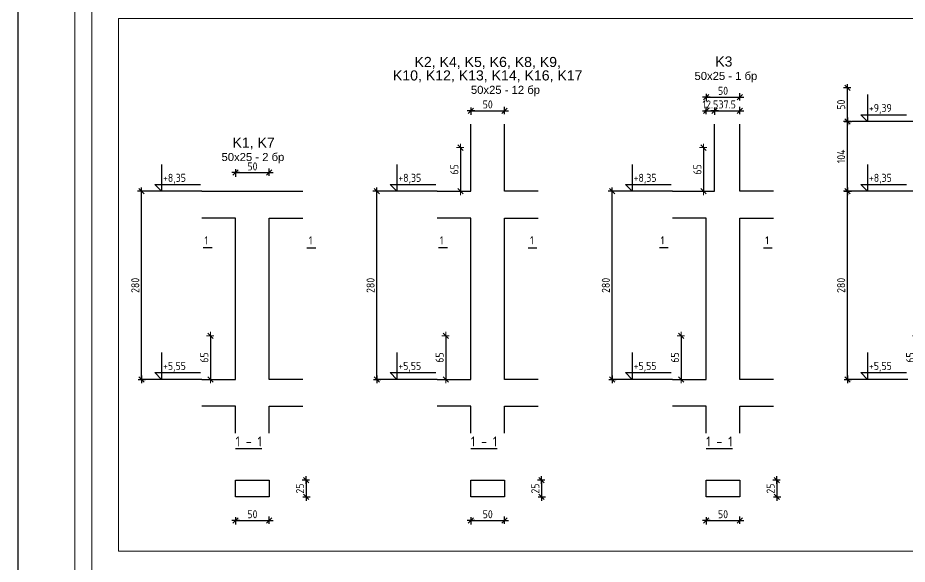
# Model space of a CAD drawing. Header units: millimetres. Extents: x 879 to 91735, y -13728 to 454.
# Drawn here: x 3407 to 4730, y -3769 to -2956 of the extents above; entities that cross this region are included whole.
import ezdxf
from ezdxf.enums import TextEntityAlignment as Align

# ---------------------------------------------------------------- set-up
doc = ezdxf.new("R2010")
doc.units = ezdxf.units.MM
for name, color, linetype, lineweight in [('0_txt', 7, 'Continuous', 18), ('1K_arm_koti', 5, 'Continuous', 20), ('1K_koti_razrezi', 3, 'Continuous', 25), ('1K_text-koloni', 3, 'Continuous', 35), ('TABLICA', 40, 'Continuous', 30)]:
    doc.layers.add(name, color=color, linetype=linetype, lineweight=lineweight)
for name, color, linetype in [('1K_SHA', 134, 'Continuous'), ('KTX', 1, 'Continuous'), ('KTXTXT', 4, 'Continuous')]:
    doc.layers.add(name, color=color, linetype=linetype)
doc.styles.add('DIM', font='romans.shx', dxfattribs={"width": 0.85})
doc.styles.add('Z1', font='ARIAL.TTF')
doc.dimstyles.new('RAZR1', dxfattribs={"dimtxt": 12, "dimasz": 1, "dimexe": 0.3, "dimexo": 0, "dimgap": 0, "dimtad": 0, "dimrnd": 0.1, "dimzin": 14, "dimdsep": 46, "dimtxsty": 'DIM', "dimblk": 'DIM2', "dimcen": 0.09, "dimse1": 1, "dimse2": 1, "dimclrd": 256, "dimclre": 256, "dimclrt": 41, "dimadec": 8, "dimazin": 0, "dimtfac": 2.307692, "dimtix": 1, "dimtmove": 2, "dimatfit": 3, "dimldrblk": 'DIM2', "dimfxl": 0, "dimtvp": 0.769231, "dimtolj": 1, "dimtzin": 14, "dimarcsym": 0})

# ---------------------------------------------------------------- blocks, each defined once
blk = doc.blocks.new('DIM2')
for p, q in [((-5.7, 0), (5.7, 0)), ((4, 4), (-4, -4)), ((0, -5), (0, 6))]:
    blk.add_line(p, q)
blk = doc.blocks.new('*D123')
at = {"layer": '1K_koti_razrezi', "lineweight": -2}
blk.add_line((3732.4, -3704.3), (3780.4, -3704.3), dxfattribs=at)
at = {"layer": 'Defpoints', "color": 0}
for p in [(3731.4, -3669.3), (3781.4, -3669.3), (3781.4, -3704.3)]:
    blk.add_point(p, dxfattribs=at)
at = {"layer": '1K_koti_razrezi', "lineweight": -2, "rotation": 180}
blk.add_blockref('DIM2', (3731.4, -3704.3), dxfattribs=at)
at = {"layer": '1K_koti_razrezi', "lineweight": -2}
blk.add_blockref('DIM2', (3781.4, -3704.3), dxfattribs=at)
at = {"layer": '1K_koti_razrezi', "color": 41, "insert": (3756.4, -3695), "char_height": 12, "attachment_point": 5, "style": 'DIM'}
blk.add_mtext('\\A1;50', dxfattribs=at)
blk = doc.blocks.new('*D124')
at = {"layer": '1K_koti_razrezi', "lineweight": -2}
blk.add_line((3836.4, -3645.3), (3836.4, -3668.3), dxfattribs=at)
at = {"layer": 'Defpoints', "color": 0}
for p in [(3781.4, -3644.3), (3781.4, -3669.3), (3836.4, -3669.3)]:
    blk.add_point(p, dxfattribs=at)
at = {"layer": '1K_koti_razrezi', "lineweight": -2}
for p, rotation in [((3836.4, -3644.3), 90), ((3836.4, -3669.3), 270)]:
    blk.add_blockref('DIM2', p, dxfattribs=dict(at, rotation=rotation))
at = {"layer": '1K_koti_razrezi', "color": 41, "insert": (3827.1, -3656.8), "char_height": 12, "attachment_point": 5, "rotation": 90, "style": 'DIM'}
blk.add_mtext('\\A1;25', dxfattribs=at)
blk = doc.blocks.new('*D125')
at = {"layer": '1K_koti_razrezi', "lineweight": -2}
blk.add_line((3591.4, -3493.3), (3591.4, -3215.3), dxfattribs=at)
at = {"layer": 'Defpoints', "color": 0}
for p in [(3591.4, -3214.3), (3681.4, -3214.3), (3681.4, -3494.3)]:
    blk.add_point(p, dxfattribs=at)
at = {"layer": '1K_koti_razrezi', "lineweight": -2}
for p, rotation in [((3591.4, -3214.3), 90), ((3591.4, -3494.3), 270)]:
    blk.add_blockref('DIM2', p, dxfattribs=dict(at, rotation=rotation))
at = {"layer": '1K_koti_razrezi', "color": 41, "insert": (3582.1, -3354.3), "char_height": 12, "attachment_point": 5, "rotation": 90, "style": 'DIM'}
blk.add_mtext('\\A1;280', dxfattribs=at)
blk = doc.blocks.new('*D126')
at = {"layer": '1K_koti_razrezi', "lineweight": -2}
blk.add_line((4082.4, -3704.3), (4130.4, -3704.3), dxfattribs=at)
at = {"layer": 'Defpoints', "color": 0}
for p in [(4081.4, -3669.3), (4131.4, -3669.3), (4131.4, -3704.3)]:
    blk.add_point(p, dxfattribs=at)
at = {"layer": '1K_koti_razrezi', "lineweight": -2, "rotation": 180}
blk.add_blockref('DIM2', (4081.4, -3704.3), dxfattribs=at)
at = {"layer": '1K_koti_razrezi', "lineweight": -2}
blk.add_blockref('DIM2', (4131.4, -3704.3), dxfattribs=at)
at = {"layer": '1K_koti_razrezi', "color": 41, "insert": (4106.4, -3695), "char_height": 12, "attachment_point": 5, "style": 'DIM'}
blk.add_mtext('\\A1;50', dxfattribs=at)
blk = doc.blocks.new('*D127')
at = {"layer": '1K_koti_razrezi', "lineweight": -2}
blk.add_line((4186.4, -3645.3), (4186.4, -3668.3), dxfattribs=at)
at = {"layer": 'Defpoints', "color": 0}
for p in [(4131.4, -3644.3), (4131.4, -3669.3), (4186.4, -3669.3)]:
    blk.add_point(p, dxfattribs=at)
at = {"layer": '1K_koti_razrezi', "lineweight": -2}
for p, rotation in [((4186.4, -3644.3), 90), ((4186.4, -3669.3), 270)]:
    blk.add_blockref('DIM2', p, dxfattribs=dict(at, rotation=rotation))
at = {"layer": '1K_koti_razrezi', "color": 41, "insert": (4177.1, -3656.8), "char_height": 12, "attachment_point": 5, "rotation": 90, "style": 'DIM'}
blk.add_mtext('\\A1;25', dxfattribs=at)
blk = doc.blocks.new('*D128')
at = {"layer": '1K_koti_razrezi', "lineweight": -2}
blk.add_line((4082.4, -3094.3), (4130.4, -3094.3), dxfattribs=at)
at = {"layer": 'Defpoints', "color": 0}
for p in [(4131.4, -3094.3), (4081.4, -3214.3), (4131.4, -3214.3)]:
    blk.add_point(p, dxfattribs=at)
at = {"layer": '1K_koti_razrezi', "lineweight": -2, "rotation": 180}
blk.add_blockref('DIM2', (4081.4, -3094.3), dxfattribs=at)
at = {"layer": '1K_koti_razrezi', "lineweight": -2}
blk.add_blockref('DIM2', (4131.4, -3094.3), dxfattribs=at)
at = {"layer": '1K_koti_razrezi', "color": 41, "insert": (4106.4, -3085), "char_height": 12, "attachment_point": 5, "style": 'DIM'}
blk.add_mtext('\\A1;50', dxfattribs=at)
blk = doc.blocks.new('*D129')
at = {"layer": '1K_koti_razrezi', "lineweight": -2}
blk.add_line((3941.4, -3493.3), (3941.4, -3215.3), dxfattribs=at)
at = {"layer": 'Defpoints', "color": 0}
for p in [(3941.4, -3214.3), (4031.4, -3214.3), (4031.4, -3494.3)]:
    blk.add_point(p, dxfattribs=at)
at = {"layer": '1K_koti_razrezi', "lineweight": -2}
for p, rotation in [((3941.4, -3214.3), 90), ((3941.4, -3494.3), 270)]:
    blk.add_blockref('DIM2', p, dxfattribs=dict(at, rotation=rotation))
at = {"layer": '1K_koti_razrezi', "color": 41, "insert": (3932.1, -3354.3), "char_height": 12, "attachment_point": 5, "rotation": 90, "style": 'DIM'}
blk.add_mtext('\\A1;280', dxfattribs=at)
blk = doc.blocks.new('*D130')
at = {"layer": '1K_koti_razrezi', "lineweight": -2}
blk.add_line((4432.4, -3704.3), (4480.4, -3704.3), dxfattribs=at)
at = {"layer": 'Defpoints', "color": 0}
for p in [(4431.4, -3669.3), (4481.4, -3669.3), (4481.4, -3704.3)]:
    blk.add_point(p, dxfattribs=at)
at = {"layer": '1K_koti_razrezi', "lineweight": -2, "rotation": 180}
blk.add_blockref('DIM2', (4431.4, -3704.3), dxfattribs=at)
at = {"layer": '1K_koti_razrezi', "lineweight": -2}
blk.add_blockref('DIM2', (4481.4, -3704.3), dxfattribs=at)
at = {"layer": '1K_koti_razrezi', "color": 41, "insert": (4456.4, -3695), "char_height": 12, "attachment_point": 5, "style": 'DIM'}
blk.add_mtext('\\A1;50', dxfattribs=at)
blk = doc.blocks.new('*D131')
at = {"layer": '1K_koti_razrezi', "lineweight": -2}
blk.add_line((4536.4, -3645.3), (4536.4, -3668.3), dxfattribs=at)
at = {"layer": 'Defpoints', "color": 0}
for p in [(4481.4, -3644.3), (4481.4, -3669.3), (4536.4, -3669.3)]:
    blk.add_point(p, dxfattribs=at)
at = {"layer": '1K_koti_razrezi', "lineweight": -2}
for p, rotation in [((4536.4, -3644.3), 90), ((4536.4, -3669.3), 270)]:
    blk.add_blockref('DIM2', p, dxfattribs=dict(at, rotation=rotation))
at = {"layer": '1K_koti_razrezi', "color": 41, "insert": (4527.1, -3656.8), "char_height": 12, "attachment_point": 5, "rotation": 90, "style": 'DIM'}
blk.add_mtext('\\A1;25', dxfattribs=at)
blk = doc.blocks.new('*D132')
at = {"layer": '1K_koti_razrezi', "lineweight": -2}
blk.add_line((4444.9, -3094.3), (4480.4, -3094.3), dxfattribs=at)
at = {"layer": 'Defpoints', "color": 0}
for p in [(4481.4, -3094.3), (4443.9, -3214.3), (4481.4, -3214.3)]:
    blk.add_point(p, dxfattribs=at)
at = {"layer": '1K_koti_razrezi', "lineweight": -2, "rotation": 180}
blk.add_blockref('DIM2', (4443.9, -3094.3), dxfattribs=at)
at = {"layer": '1K_koti_razrezi', "lineweight": -2}
blk.add_blockref('DIM2', (4481.4, -3094.3), dxfattribs=at)
at = {"layer": '1K_koti_razrezi', "color": 41, "insert": (4462.6, -3085), "char_height": 12, "attachment_point": 5, "style": 'DIM'}
blk.add_mtext('\\A1;37.5', dxfattribs=at)
blk = doc.blocks.new('*D133')
at = {"layer": '1K_koti_razrezi', "lineweight": -2}
blk.add_line((4291.4, -3493.3), (4291.4, -3215.3), dxfattribs=at)
at = {"layer": 'Defpoints', "color": 0}
for p in [(4291.4, -3214.3), (4381.4, -3214.3), (4381.4, -3494.3)]:
    blk.add_point(p, dxfattribs=at)
at = {"layer": '1K_koti_razrezi', "lineweight": -2}
for p, rotation in [((4291.4, -3214.3), 90), ((4291.4, -3494.3), 270)]:
    blk.add_blockref('DIM2', p, dxfattribs=dict(at, rotation=rotation))
at = {"layer": '1K_koti_razrezi', "color": 41, "insert": (4282.1, -3354.3), "char_height": 12, "attachment_point": 5, "rotation": 90, "style": 'DIM'}
blk.add_mtext('\\A1;280', dxfattribs=at)
blk = doc.blocks.new('*D100')
at = {"layer": '1K_koti_razrezi', "lineweight": -2}
blk.add_line((4641.4, -3493.3), (4641.4, -3215.3), dxfattribs=at)
at = {"layer": 'Defpoints', "color": 0}
for p in [(4641.4, -3214.3), (4731.4, -3214.3), (4731.4, -3494.3)]:
    blk.add_point(p, dxfattribs=at)
at = {"layer": '1K_koti_razrezi', "lineweight": -2}
for p, rotation in [((4641.4, -3214.3), 90), ((4641.4, -3494.3), 270)]:
    blk.add_blockref('DIM2', p, dxfattribs=dict(at, rotation=rotation))
at = {"layer": '1K_koti_razrezi', "color": 41, "insert": (4632.1, -3354.3), "char_height": 12, "attachment_point": 5, "rotation": 90, "style": 'DIM'}
blk.add_mtext('\\A1;280', dxfattribs=at)
blk = doc.blocks.new('*D104')
at = {"layer": '1K_arm_koti', "lineweight": -2}
blk.add_line((3694.1, -3430.3), (3694.1, -3493.3), dxfattribs=at)
at = {"layer": 'Defpoints', "color": 0}
for p in [(3732.9, -3429.3), (3694.1, -3494.3), (3731.4, -3494.3)]:
    blk.add_point(p, dxfattribs=at)
at = {"layer": '1K_arm_koti', "lineweight": -2}
for p, rotation in [((3694.1, -3429.3), 90), ((3694.1, -3494.3), 270)]:
    blk.add_blockref('DIM2', p, dxfattribs=dict(at, rotation=rotation))
at = {"layer": '1K_arm_koti', "color": 41, "insert": (3684.8, -3461.8), "char_height": 12, "attachment_point": 5, "rotation": 90, "style": 'DIM'}
blk.add_mtext('\\A1;65', dxfattribs=at)
blk = doc.blocks.new('*D105')
at = {"layer": '1K_koti_razrezi', "lineweight": -2}
blk.add_line((3732.4, -3186.5), (3780.4, -3186.5), dxfattribs=at)
at = {"layer": 'Defpoints', "color": 0}
for p in [(3781.4, -3186.5), (3731.4, -3254.3), (3781.4, -3254.3)]:
    blk.add_point(p, dxfattribs=at)
at = {"layer": '1K_koti_razrezi', "lineweight": -2, "rotation": 180}
blk.add_blockref('DIM2', (3731.4, -3186.5), dxfattribs=at)
at = {"layer": '1K_koti_razrezi', "lineweight": -2}
blk.add_blockref('DIM2', (3781.4, -3186.5), dxfattribs=at)
at = {"layer": '1K_koti_razrezi', "color": 41, "insert": (3756.4, -3177.3), "char_height": 12, "attachment_point": 5, "style": 'DIM'}
blk.add_mtext('\\A1;50', dxfattribs=at)
blk = doc.blocks.new('*D106')
at = {"layer": '1K_arm_koti', "lineweight": -2}
blk.add_line((4066, -3150.3), (4066, -3213.3), dxfattribs=at)
at = {"layer": 'Defpoints', "color": 0}
for p in [(4083.9, -3149.3), (4066, -3214.3), (4081.4, -3214.3)]:
    blk.add_point(p, dxfattribs=at)
at = {"layer": '1K_arm_koti', "lineweight": -2}
for p, rotation in [((4066, -3149.3), 90), ((4066, -3214.3), 270)]:
    blk.add_blockref('DIM2', p, dxfattribs=dict(at, rotation=rotation))
at = {"layer": '1K_arm_koti', "color": 41, "insert": (4056.8, -3181.8), "char_height": 12, "attachment_point": 5, "rotation": 90, "style": 'DIM'}
blk.add_mtext('\\A1;65', dxfattribs=at)
blk = doc.blocks.new('*D107')
at = {"layer": '1K_arm_koti', "lineweight": -2}
blk.add_line((4044.1, -3430.3), (4044.1, -3493.3), dxfattribs=at)
at = {"layer": 'Defpoints', "color": 0}
for p in [(4082.9, -3429.3), (4044.1, -3494.3), (4081.4, -3494.3)]:
    blk.add_point(p, dxfattribs=at)
at = {"layer": '1K_arm_koti', "lineweight": -2}
for p, rotation in [((4044.1, -3429.3), 90), ((4044.1, -3494.3), 270)]:
    blk.add_blockref('DIM2', p, dxfattribs=dict(at, rotation=rotation))
at = {"layer": '1K_arm_koti', "color": 41, "insert": (4034.8, -3461.8), "char_height": 12, "attachment_point": 5, "rotation": 90, "style": 'DIM'}
blk.add_mtext('\\A1;65', dxfattribs=at)
blk = doc.blocks.new('*D108')
at = {"layer": '1K_koti_razrezi', "lineweight": -2}
for p, q in [((4430.4, -3094.3), (4429.4, -3094.3)), ((4431.4, -3094.3), (4443.9, -3094.3)), ((4444.9, -3094.3), (4445.9, -3094.3))]:
    blk.add_line(p, q, dxfattribs=at)
at = {"layer": 'Defpoints', "color": 0}
for p in [(4443.9, -3094.3), (4443.9, -3214.3), (4431.4, -3254.3)]:
    blk.add_point(p, dxfattribs=at)
at = {"layer": '1K_koti_razrezi', "lineweight": -2}
blk.add_blockref('DIM2', (4431.4, -3094.3), dxfattribs=at)
at = {"layer": '1K_koti_razrezi', "lineweight": -2, "rotation": 180}
blk.add_blockref('DIM2', (4443.9, -3094.3), dxfattribs=at)
at = {"layer": '1K_koti_razrezi', "color": 41, "insert": (4437.6, -3085), "char_height": 12, "attachment_point": 5, "style": 'DIM'}
blk.add_mtext('\\A1;12.5', dxfattribs=at)
blk = doc.blocks.new('*D109')
at = {"layer": '1K_koti_razrezi', "lineweight": -2}
blk.add_line((4432.4, -3074), (4480.4, -3074), dxfattribs=at)
at = {"layer": 'Defpoints', "color": 0}
for p in [(4481.4, -3074), (4431.4, -3254.3), (4481.4, -3254.3)]:
    blk.add_point(p, dxfattribs=at)
at = {"layer": '1K_koti_razrezi', "lineweight": -2, "rotation": 180}
blk.add_blockref('DIM2', (4431.4, -3074), dxfattribs=at)
at = {"layer": '1K_koti_razrezi', "lineweight": -2}
blk.add_blockref('DIM2', (4481.4, -3074), dxfattribs=at)
at = {"layer": '1K_koti_razrezi', "color": 41, "insert": (4456.4, -3064.7), "char_height": 12, "attachment_point": 5, "style": 'DIM'}
blk.add_mtext('\\A1;50', dxfattribs=at)
blk = doc.blocks.new('*D110')
at = {"layer": '1K_arm_koti', "lineweight": -2}
blk.add_line((4427.5, -3150.3), (4427.5, -3213.3), dxfattribs=at)
at = {"layer": 'Defpoints', "color": 0}
for p in [(4448.9, -3149.3), (4427.5, -3214.3), (4431.4, -3214.3)]:
    blk.add_point(p, dxfattribs=at)
at = {"layer": '1K_arm_koti', "lineweight": -2}
for p, rotation in [((4427.5, -3149.3), 90), ((4427.5, -3214.3), 270)]:
    blk.add_blockref('DIM2', p, dxfattribs=dict(at, rotation=rotation))
at = {"layer": '1K_arm_koti', "color": 41, "insert": (4418.3, -3181.8), "char_height": 12, "attachment_point": 5, "rotation": 90, "style": 'DIM'}
blk.add_mtext('\\A1;65', dxfattribs=at)
blk = doc.blocks.new('*D111')
at = {"layer": '1K_arm_koti', "lineweight": -2}
blk.add_line((4394.1, -3430.3), (4394.1, -3493.3), dxfattribs=at)
at = {"layer": 'Defpoints', "color": 0}
for p in [(4432.9, -3429.3), (4394.1, -3494.3), (4431.4, -3494.3)]:
    blk.add_point(p, dxfattribs=at)
at = {"layer": '1K_arm_koti', "lineweight": -2}
for p, rotation in [((4394.1, -3429.3), 90), ((4394.1, -3494.3), 270)]:
    blk.add_blockref('DIM2', p, dxfattribs=dict(at, rotation=rotation))
at = {"layer": '1K_arm_koti', "color": 41, "insert": (4384.8, -3461.8), "char_height": 12, "attachment_point": 5, "rotation": 90, "style": 'DIM'}
blk.add_mtext('\\A1;65', dxfattribs=at)
blk = doc.blocks.new('*D113')
at = {"layer": '1K_arm_koti', "lineweight": -2}
blk.add_line((4744.1, -3430.3), (4744.1, -3493.3), dxfattribs=at)
at = {"layer": 'Defpoints', "color": 0}
for p in [(4782.9, -3429.3), (4744.1, -3494.3), (4781.4, -3494.3)]:
    blk.add_point(p, dxfattribs=at)
at = {"layer": '1K_arm_koti', "lineweight": -2}
for p, rotation in [((4744.1, -3429.3), 90), ((4744.1, -3494.3), 270)]:
    blk.add_blockref('DIM2', p, dxfattribs=dict(at, rotation=rotation))
at = {"layer": '1K_arm_koti', "color": 41, "insert": (4734.8, -3461.8), "char_height": 12, "attachment_point": 5, "rotation": 90, "style": 'DIM'}
blk.add_mtext('\\A1;65', dxfattribs=at)
blk = doc.blocks.new('*D114')
at = {"layer": '1K_koti_razrezi', "lineweight": -2}
blk.add_line((4641.4, -3213.3), (4641.4, -3111.3), dxfattribs=at)
at = {"layer": 'Defpoints', "color": 0}
for p in [(4641.4, -3110.3), (4781.4, -3110.3), (4781.4, -3214.3)]:
    blk.add_point(p, dxfattribs=at)
at = {"layer": '1K_koti_razrezi', "lineweight": -2}
for p, rotation in [((4641.4, -3110.3), 90), ((4641.4, -3214.3), 270)]:
    blk.add_blockref('DIM2', p, dxfattribs=dict(at, rotation=rotation))
at = {"layer": '1K_koti_razrezi', "color": 41, "insert": (4632.1, -3162.3), "char_height": 12, "attachment_point": 5, "rotation": 90, "style": 'DIM'}
blk.add_mtext('\\A1;104', dxfattribs=at)
blk = doc.blocks.new('*D115')
at = {"layer": '1K_koti_razrezi', "lineweight": -2}
blk.add_line((4641.4, -3109.3), (4641.4, -3061.3), dxfattribs=at)
at = {"layer": 'Defpoints', "color": 0}
for p in [(4641.4, -3060.3), (4831.4, -3060.3), (4781.4, -3110.3)]:
    blk.add_point(p, dxfattribs=at)
at = {"layer": '1K_koti_razrezi', "lineweight": -2}
for p, rotation in [((4641.4, -3060.3), 90), ((4641.4, -3110.3), 270)]:
    blk.add_blockref('DIM2', p, dxfattribs=dict(at, rotation=rotation))
at = {"layer": '1K_koti_razrezi', "color": 41, "insert": (4632.1, -3085.3), "char_height": 12, "attachment_point": 5, "rotation": 90, "style": 'DIM'}
blk.add_mtext('\\A1;50', dxfattribs=at)

msp = doc.modelspace()

# ---------------------------------------------------------------- linework, layer by layer
at = {"layer": '0_txt'}
msp.add_lwpolyline([(3492.366, -4898.755), (6472.535, -4898.755), (6472.535, -1968.755), (3492.366, -1968.755), (3492.366, -4898.755)], dxfattribs=at)
msp.add_lwpolyline([(3517.366, -4873.755), (6447.535, -4873.755), (6447.535, -1993.755), (3517.366, -1993.755)], close=True, dxfattribs=at)
at = {"layer": '1K_arm_koti'}
msp.add_lwpolyline([(3557.366, -2957.192), (5617.95, -2957.186), (5617.95, -3750.155), (3557.366, -3750.161)], close=True, dxfattribs=at)
at = {"layer": '1K_koti_razrezi'}
for p, q in [((3681.368, -3214.251), (3591.368, -3214.251)), ((4031.368, -3214.251), (3941.368, -3214.251)), ((4381.368, -3214.251), (4291.368, -3214.251)), ((4781.368, -3214.251), (4641.368, -3214.251)), ((3681.368, -3494.251), (3591.368, -3494.251)), ((4031.368, -3494.251), (3941.368, -3494.251)), ((4381.368, -3494.251), (4291.368, -3494.251)), ((4731.368, -3494.251), (4641.368, -3494.251))]:
    msp.add_line(p, q, dxfattribs=at)
msp.add_lwpolyline([(4781.368, -3110.256), (4647.368, -3110.256)], dxfattribs=at)
at = {"layer": '1K_SHA'}
msp.add_line((3681.368, -3214.251), (3831.368, -3214.251), dxfattribs=at)
for points in [[(4031.368, -3214.251), (4081.368, -3214.251), (4081.368, -3114.251)], [(4181.368, -3214.251), (4131.368, -3214.251), (4131.368, -3114.251)], [(4381.368, -3214.251), (4443.868, -3214.251), (4443.868, -3114.251)], [(4531.368, -3214.251), (4481.368, -3214.251), (4481.368, -3114.251)], [(3681.368, -3494.251), (3731.368, -3494.251), (3731.368, -3254.251), (3681.368, -3254.251)], [(3831.368, -3494.251), (3781.368, -3494.251), (3781.368, -3254.251), (3831.368, -3254.251)], [(4031.368, -3494.251), (4081.368, -3494.251), (4081.368, -3254.251), (4031.368, -3254.251)], [(4181.368, -3494.251), (4131.368, -3494.251), (4131.368, -3254.251), (4181.368, -3254.251)], [(4381.368, -3494.251), (4431.368, -3494.251), (4431.368, -3254.251), (4381.368, -3254.251)], [(4531.368, -3494.251), (4481.368, -3494.251), (4481.368, -3254.251), (4531.368, -3254.251)], [(3731.368, -3574.251), (3731.368, -3534.251), (3681.368, -3534.251)], [(3781.368, -3574.251), (3781.368, -3534.251), (3831.368, -3534.251)], [(4081.368, -3574.251), (4081.368, -3534.251), (4031.368, -3534.251)], [(4131.368, -3574.251), (4131.368, -3534.251), (4181.368, -3534.251)], [(4431.368, -3574.251), (4431.368, -3534.251), (4381.368, -3534.251)], [(4481.368, -3574.251), (4481.368, -3534.251), (4531.368, -3534.251)], [(3731.368, -3644.251), (3781.368, -3644.251), (3781.368, -3669.251), (3731.368, -3669.251), (3731.368, -3644.251)], [(4081.368, -3644.251), (4131.368, -3644.251), (4131.368, -3669.251), (4081.368, -3669.251), (4081.368, -3644.251)], [(4431.368, -3644.251), (4481.368, -3644.251), (4481.368, -3669.251), (4431.368, -3669.251), (4431.368, -3644.251)]]:
    msp.add_lwpolyline(points, dxfattribs=at)
at = {"layer": 'KTX'}
for p, q in [((3696.368, -3298.251), (3683.168, -3298.251)), ((3837.282, -3298.251), (3850.482, -3298.251)), ((4046.368, -3298.251), (4033.168, -3298.251)), ((4166.368, -3298.251), (4179.568, -3298.251)), ((4374.866, -3298.251), (4361.666, -3298.251)), ((4516.368, -3298.251), (4529.568, -3298.251))]:
    msp.add_line(p, q, dxfattribs=at)
for points in [[(4671.368, -3070.256), (4671.368, -3110.256), (4661.368, -3100.256), (4729.368, -3100.256)], [(3621.368, -3174.251), (3621.368, -3214.251), (3611.368, -3204.251), (3679.368, -3204.251)], [(3971.368, -3174.251), (3971.368, -3214.251), (3961.368, -3204.251), (4029.368, -3204.251)], [(4321.368, -3174.251), (4321.368, -3214.251), (4311.368, -3204.251), (4379.368, -3204.251)], [(4671.368, -3174.251), (4671.368, -3214.251), (4661.368, -3204.251), (4729.368, -3204.251)], [(3621.368, -3454.251), (3621.368, -3494.251), (3611.368, -3484.251), (3679.368, -3484.251)], [(3971.368, -3454.251), (3971.368, -3494.251), (3961.368, -3484.251), (4029.368, -3484.251)], [(4321.368, -3454.251), (4321.368, -3494.251), (4311.368, -3484.251), (4379.368, -3484.251)], [(4671.368, -3454.251), (4671.368, -3494.251), (4661.368, -3484.251), (4729.368, -3484.251)]]:
    msp.add_lwpolyline(points, dxfattribs=at)
at = {"layer": 'TABLICA'}
msp.add_lwpolyline([(3407.366, -4933.755), (6507.535, -4933.755), (6507.535, -1933.755), (3407.366, -1933.755)], close=True, dxfattribs=at)

# ---------------------------------------------------------------- texts
at = {"layer": '1K_text-koloni', "style": 'Z1'}
for s, p in [('K2, K4, K5, K6, K8, K9,', (4106.368, -3014.251)), ('K3', (4457.6, -3013.541)), ('K10, K12, K13, K14, K16, K17', (4106.368, -3034.251)), ('K1, K7', (3758.201, -3134.251))]:
    msp.add_text(s, height=15, dxfattribs=at).set_placement(p, align=Align.TOP_CENTER)
for s, p in [('50x25 - 1 бр', (4413.936, -3048.541)), ('50x25 - 12 бр', (4081.368, -3069.251)), ('50x25 - 2 бр', (3710.38, -3169.251))]:
    msp.add_text(s, height=12, dxfattribs=at).set_placement(p)
at = {"layer": 'KTXTXT', "style": 'DIM', "width": 0.85}
for s, height, p in [('+9,39', 12, (4673.368, -3096.256)), ('+8,35', 12, (3623.368, -3200.251)), ('+8,35', 12, (3973.368, -3200.251)), ('+8,35', 12, (4323.368, -3200.251)), ('+8,35', 12, (4673.368, -3200.251)), ('1', 12, (3685.168, -3293.251)), ('1', 12, (3840.225, -3293.251)), ('1', 12, (4035.168, -3293.251)), ('1', 12, (4169.311, -3293.251)), ('1', 12, (4363.666, -3293.251)), ('1', 12, (4519.311, -3293.251)), ('+5,55', 12, (3623.368, -3480.251)), ('+5,55', 12, (3973.368, -3480.251)), ('+5,55', 12, (4323.368, -3480.251)), ('+5,55', 12, (4673.368, -3480.251)), ('%%U1 - 1', 15, (3731.368, -3594.251)), ('%%U1 - 1', 15, (4081.368, -3594.251)), ('%%U1 - 1', 15, (4431.368, -3594.251))]:
    msp.add_text(s, height=height, dxfattribs=at).set_placement(p)

# ---------------------------------------------------------------- dimensions: what is measured, and where the dimension line sits
at = {"layer": '1K_arm_koti'}
for base, p1, p2, picture, middle in [((4065.987, -3214.251), (4083.868, -3149.251), (4081.368, -3214.251), '*D106', (4056.756, -3181.751)), ((4427.537, -3214.251), (4448.868, -3149.251), (4431.368, -3214.251), '*D110', (4418.306, -3181.751)), ((3694.059, -3494.251), (3732.868, -3429.251), (3731.368, -3494.251), '*D104', (3684.829, -3461.751)), ((4044.059, -3494.251), (4082.868, -3429.251), (4081.368, -3494.251), '*D107', (4034.829, -3461.751)), ((4394.059, -3494.251), (4432.868, -3429.251), (4431.368, -3494.251), '*D111', (4384.829, -3461.751)), ((4744.059, -3494.251), (4782.868, -3429.251), (4781.368, -3494.251), '*D113', (4734.829, -3461.751))]:
    dim = msp.add_linear_dim(base=base, p1=p1, p2=p2, angle=90, dimstyle='RAZR1', dxfattribs=at)
    dim.commit()
    dim.dimension.update_dxf_attribs({"geometry": picture, "text_midpoint": middle})
at = {"layer": '1K_koti_razrezi'}
for base, p1, p2, picture, middle in [((4641.368, -3060.256), (4781.368, -3110.256), (4831.368, -3060.256), '*D115', (4632.137, -3085.256)), ((4641.36811, -3110.25643), (4781.36811, -3214.25138), (4781.36811, -3110.25643), '*D114', (4632.13734, -3162.2539)), ((3591.368, -3214.251), (3681.368, -3494.251), (3681.368, -3214.251), '*D125', (3582.137, -3354.251)), ((3941.368, -3214.251), (4031.368, -3494.251), (4031.368, -3214.251), '*D129', (3932.137, -3354.251)), ((4291.368, -3214.251), (4381.368, -3494.251), (4381.368, -3214.251), '*D133', (4282.137, -3354.251)), ((4641.368, -3214.251), (4731.368, -3494.251), (4731.368, -3214.251), '*D100', (4632.137, -3354.251)), ((3836.368, -3669.251), (3781.368, -3644.251), (3781.368, -3669.251), '*D124', (3827.137, -3656.751)), ((4186.368, -3669.251), (4131.368, -3644.251), (4131.368, -3669.251), '*D127', (4177.137, -3656.751)), ((4536.368, -3669.251), (4481.368, -3644.251), (4481.368, -3669.251), '*D131', (4527.137, -3656.751))]:
    dim = msp.add_linear_dim(base=base, p1=p1, p2=p2, angle=90, dimstyle='RAZR1', dxfattribs=at)
    dim.commit()
    dim.dimension.update_dxf_attribs({"geometry": picture, "text_midpoint": middle})
for base, p1, p2, picture, middle in [((4481.368, -3073.967), (4431.368, -3254.251), (4481.368, -3254.251), '*D109', (4456.368, -3064.737)), ((4131.368, -3094.251), (4081.368, -3214.251), (4131.368, -3214.251), '*D128', (4106.368, -3085.021)), ((4443.868, -3094.251), (4431.368, -3254.251), (4443.868, -3214.251), '*D108', (4437.618, -3085.021)), ((4481.368, -3094.251), (4443.868, -3214.251), (4481.368, -3214.251), '*D132', (4462.618, -3085.021)), ((3781.368, -3186.521), (3731.368, -3254.251), (3781.368, -3254.251), '*D105', (3756.368, -3177.29)), ((3781.368, -3704.251), (3731.368, -3669.251), (3781.368, -3669.251), '*D123', (3756.368, -3695.021)), ((4131.368, -3704.251), (4081.368, -3669.251), (4131.368, -3669.251), '*D126', (4106.368, -3695.021)), ((4481.368, -3704.251), (4431.368, -3669.251), (4481.368, -3669.251), '*D130', (4456.368, -3695.021))]:
    dim = msp.add_linear_dim(base=base, p1=p1, p2=p2, dimstyle='RAZR1', dxfattribs=at)
    dim.commit()
    dim.dimension.update_dxf_attribs({"geometry": picture, "text_midpoint": middle})

doc.saveas('drawing.dxf')
